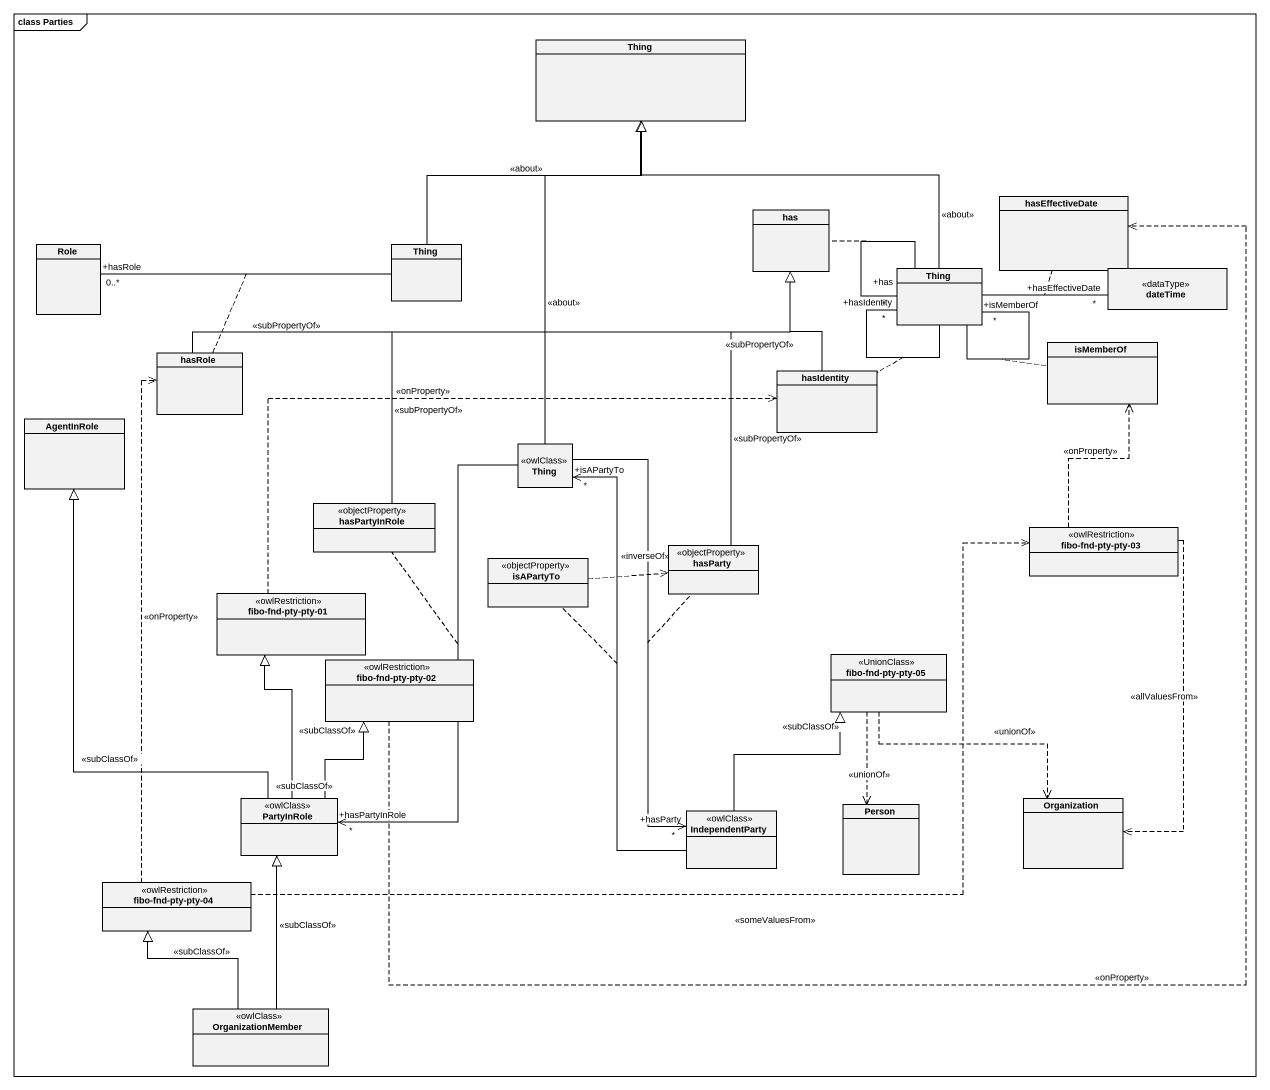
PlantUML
@startuml
mainframe class Parties
hide circle
hide empty members
class Thing
class has
class hasEffectiveDate
class Role
class "Thing" as Thing_2
class "Thing" as Thing_3
class dateTime <<dataType>>
class isMemberOf
class hasRole
class hasIdentity
class AgentInRole
class "Thing" as Thing_4 <<owlClass>>
class hasPartyInRole <<objectProperty>>
class "fibo-fnd-pty-pty-03" as fibo_fnd_pty_pty_03 <<owlRestriction>>
class isAPartyTo <<objectProperty>>
class hasParty <<objectProperty>>
class "fibo-fnd-pty-pty-01" as fibo_fnd_pty_pty_01 <<owlRestriction>>
class "fibo-fnd-pty-pty-05" as fibo_fnd_pty_pty_05 <<UnionClass>>
class "fibo-fnd-pty-pty-02" as fibo_fnd_pty_pty_02 <<owlRestriction>>
class PartyInRole <<owlClass>>
class IndependentParty <<owlClass>>
class "Person" as Person_
class Organization
class "fibo-fnd-pty-pty-04" as fibo_fnd_pty_pty_04 <<owlRestriction>>
class OrganizationMember <<owlClass>>
Thing_2 -up-|> Thing : <<about>>
Thing_2 -left- "+hasRole\n0..*" Role
(Thing_2, Role) .. hasRole
Thing_3 -up-|> Thing : <<about>>
Thing_3 -- "+has\n*" Thing_3
(Thing_3, Thing_3) .. has
Thing_3 -- "+isMemberOf\n*" Thing_3
(Thing_3, Thing_3) .. isMemberOf
Thing_3 -- "+hasIdentity\n*" Thing_3
(Thing_3, Thing_3) .. hasIdentity
Thing_3 -right- "+hasEffectiveDate\n*" dateTime
(Thing_3, dateTime) .. hasEffectiveDate
hasRole -right-|> has : <<subPropertyOf>>
hasIdentity -up-|> has : <<subPropertyOf>>
Thing_4 -up-|> Thing : <<about>>
Thing_4 --> "+hasPartyInRole\n*" PartyInRole
(Thing_4, PartyInRole) .. hasPartyInRole
Thing_4 --> "+hasParty\n*" IndependentParty
(Thing_4, IndependentParty) .. hasParty
hasPartyInRole -up-|> has : <<subPropertyOf>>
fibo_fnd_pty_pty_03 .up.> isMemberOf : <<onProperty>>
fibo_fnd_pty_pty_03 ..> Organization : <<allValuesFrom>>
isAPartyTo .right.> hasParty : <<inverseOf>>
hasParty -up-|> has : <<subPropertyOf>>
fibo_fnd_pty_pty_01 .right.> hasIdentity : <<onProperty>>
fibo_fnd_pty_pty_05 ..> Person_ : <<unionOf>>
fibo_fnd_pty_pty_05 ..> Organization : <<unionOf>>
fibo_fnd_pty_pty_02 .up.> hasEffectiveDate : <<onProperty>>
PartyInRole -up-|> AgentInRole : <<subClassOf>>
PartyInRole -up-|> fibo_fnd_pty_pty_01 : <<subClassOf>>
PartyInRole -up-|> fibo_fnd_pty_pty_02 : <<subClassOf>>
IndependentParty -up-> "+isAPartyTo\n*" Thing_4
(IndependentParty, Thing_4) .. isAPartyTo
IndependentParty -up-|> fibo_fnd_pty_pty_05 : <<subClassOf>>
fibo_fnd_pty_pty_04 .up.> hasRole : <<onProperty>>
fibo_fnd_pty_pty_04 .right.> fibo_fnd_pty_pty_03 : <<someValuesFrom>>
OrganizationMember -up-|> PartyInRole : <<subClassOf>>
OrganizationMember -up-|> fibo_fnd_pty_pty_04 : <<subClassOf>>
@enduml
